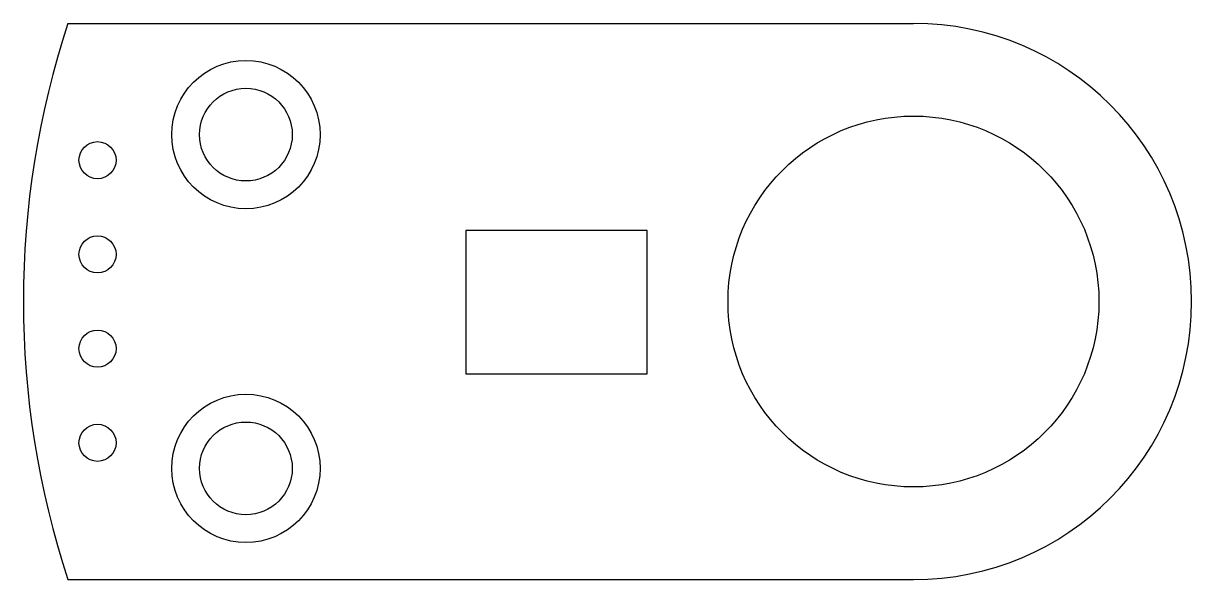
# Model space of a CAD drawing. Header units: millimetres. Extents: x -24 to 7.5, y -7.5 to 7.5.
import ezdxf

# ---------------------------------------------------------------- set-up
doc = ezdxf.new("R2010")
doc.units = ezdxf.units.MM
doc.layers.get('0').update_dxf_attribs({"linetype": 'CONTINUOUS'})

msp = doc.modelspace()

# ---------------------------------------------------------------- linework, layer by layer
for p, q in [((-22.798, 7.5), (0, 7.5)), ((-22.798, -7.5), (0, -7.5))]:
    msp.add_line(p, q)
msp.add_lwpolyline([(-7.182, 1.918), (-12.071, 1.918), (-12.071, -1.95), (-7.182, -1.95)], close=True)
for centre, radius in [((-18, 4.5), 2), ((-18, 4.5), 1.25), ((0, 0), 5), ((-22, 3.81), 0.5), ((-22, 1.27), 0.5), ((-22, -1.27), 0.5), ((-18, -4.5), 2), ((-22, -3.81), 0.5), ((-18, -4.5), 1.25)]:
    msp.add_circle(centre, radius)
for radius, start, end in [(24, 161.79, 198.21), (7.5, -90, 90)]:
    msp.add_arc((0, 0), radius, start, end)

doc.saveas('drawing.dxf')
